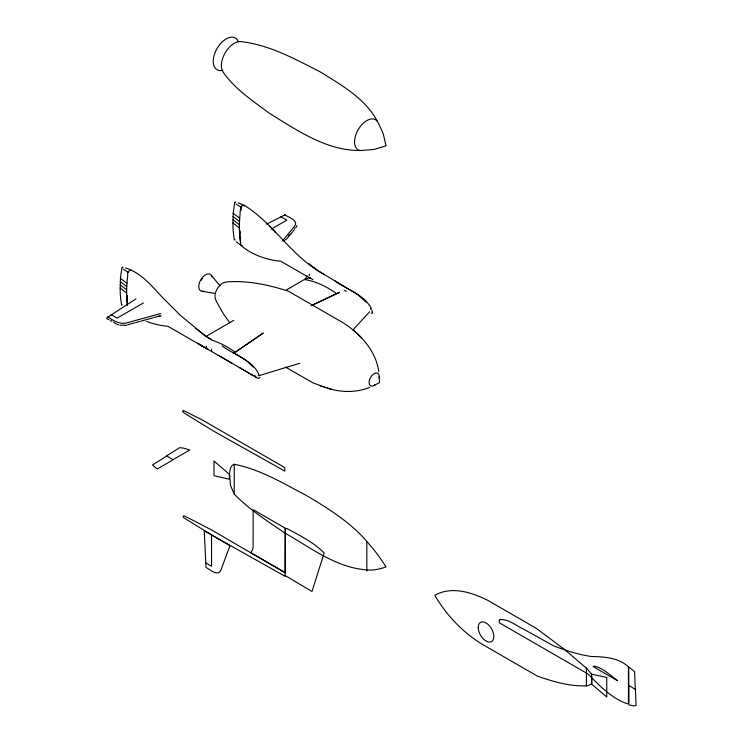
<?xml version="1.0" encoding="UTF-8"?>
<svg xmlns="http://www.w3.org/2000/svg" width="743" height="743" viewBox="0 0 743 743"><rect width="100%" height="100%" fill="white"/><g stroke="black" fill="none" stroke-linecap="round" stroke-linejoin="round"><path stroke-width="1.11" d="M122.929 267.638L122.502 267.081A1.012 0.585 -60 0 0 122.001 267.369L120.496 277.668L120.162 291.126A118.193 68.245 -60 0 0 121.304 302.977L121.657 305.039A1.124 0.65 -60 0 0 122.251 305.001M126.644 294.237L127.424 305.215C126.171 295.435 126.486 285.507 127.75 275.737C126.282 267.471 137.344 272.217 125.511 267.917M235.141 239.813A1.124 0.65 -60 0 1 234.416 239.933L234.054 237.871A118.193 68.245 -60 0 1 232.921 226.03L233.246 212.572L234.76 202.272A1.012 0.585 -60 0 1 235.262 201.975L235.68 202.542M242.255 245.599A2.6 1.505 -60 0 1 241.001 245.339C239.051 235.029 239.005 224.451 240.1 214.04C239.766 211.978 241.159 202.458 244.243 206.108M309.302 274.111L309.302 275.783M385.803 145.851L374.286 149.417L360.689 150.55A17.349 10.021 -60 0 1 358.943 128.437A17.349 10.021 -60 0 1 378.363 123.236M296.931 225.482L296.03 227.544M307.221 275.876L304.983 279.182L286.343 289.993M294.488 228.519L294.98 227.86M282.47 240.936L294.488 226.364C299.262 220.411 288.061 217.021 284.857 214.922L266.653 224.135M283.928 241.326L285.386 239.562M288.405 235.903L289.789 234.221M286.389 239.302L294.33 229.68M353.334 329.567L369.568 311.809M284.588 214.82L285.182 214.82A1.347 0.585 -69.9 0 1 285.247 215.015M233.413 353.584L263.273 333.059L233.311 353.473M107.354 319.044L106.955 318.793A1.347 0.929 -47.6 0 1 106.955 317.716L135.941 298.89M143.362 302.977L117.134 318.115L111.181 314.679M271.279 229.123L286.817 220.151L280.863 216.715M205.328 336.765L233.729 320.372M374.175 385.394L379.543 382.617L379.264 376.571M311.233 305.614L339.449 292.296M311.243 305.633L339.319 292.51M369.735 387.391C356.324 392.778 340.898 392.62 327.264 388.06M310.565 277.492L304.426 279.554A97.036 56.022 60 0 1 336.635 293.624M258.601 375.8L299.735 363.271M160.776 313.509L127.889 322.555C120.765 325.035 113.698 321.06 108.069 316.982L107.902 316.834M127.889 324.71L134.864 322.787M135.83 322.527L139.703 321.459M140.668 321.199L153.123 317.772M154.154 317.493L159.931 315.896M158.64 316.518L161.185 315.821M125.437 325.471L126.969 325.193M586.403 685.789C569.63 686.625 553.108 681.545 537.403 676.121L482.123 644.209C462.564 632.247 446.404 615.074 434.813 595.347C451.53 585.735 471.916 592.431 487.863 600.39L536.158 628.272L564.55 649.475L586.403 668.171M125.279 325.258L119.892 325.174M227.024 281.922C247.856 280.352 268.65 284.829 288.377 291.182L343.656 323.103C360.717 334.127 375.967 350.919 378.772 371.732M360.318 150.55C326.744 150.866 296.986 130.304 269.477 113.335C253.001 100.992 234.881 89.206 223.076 72.034A18.194 10.504 -60 0 1 225.12 52.929A18.194 10.504 -60 0 1 240.648 41.599C269.105 44.654 295.157 59.096 320.326 71.932C341.464 85.111 365.231 98.382 377.258 121.193M234.221 464.301C260.245 469.279 283.538 483.544 306.775 495.692C329.428 509.159 352.303 523.527 369.15 544.155C375.41 551.213 380.927 559.005 385.998 566.881C379.868 569.129 373.153 570.661 366.522 569.862C336.022 567.671 310.323 547.47 284.55 532.824C267.118 520.852 248.933 509.345 234.221 494.011M202.161 291.312L215.461 293.476M628.95 685.631L628.922 704.912L633.63 705.85A19.662 11.349 60 0 0 636.027 705.395L635.451 689.541L628.801 685.343L628.764 667L634.596 671.7L635.293 689.281M371.008 313.221L372.735 313.063L371.844 310.128M285.461 367.088L312.859 382.812L324.821 387.279M320.057 385.812L331.787 389.462M173.054 459.629L189.799 449.998L183.549 448.168A19.662 11.349 0 0 0 179.565 447.704L166.701 455.803L173.045 459.824L157.219 469L152.529 464.969L166.72 455.979M146.501 321.375C152.696 323.874 163.079 326.158 167.862 326.242L248.794 372.967M117.45 324.459L118.648 324.877M238.271 202.82L244.122 205.402M231.667 363.002L218.126 355.219M252.007 375.187L253.391 375.809L239.079 367.358M244.057 205.133C272.44 222.631 289.408 252.926 318.023 270.786L357.569 294.469L366.002 301.992M131.297 270.229C143.993 276.145 153.086 287.457 162.457 297.46M250.79 374.119C252.657 373.896 258.843 381.14 260.041 377.286M310.593 278.449L280.622 261.146C268.613 260.44 251.728 255.025 241.187 245.524M202.31 346.062L197.647 343.294L208.04 349.368M108.069 319.146L108.915 319.629M110.233 320.391L111.803 321.301M113.428 322.239L116.697 324.124M205.588 562.86L211.541 566.296L211.541 534.895M201.836 345.783L207.566 349.108M285.08 572.779L212.145 530.27L188.759 518.122L184.023 515.856L183.057 516.199L183.837 517.834L213.882 536.307L285.08 576.289L285.08 528.728L286.9 528.533C299.921 535.601 313.722 542.241 324.171 553.006L311.986 591.465L285.08 575.537M344.418 290.234L346.294 291.34M234.788 353.529L236.664 354.634M324.394 274.622L318.663 271.223L308.494 263.338M334.954 280.9C346.832 289.677 364.042 294.321 371.231 308.41M310.398 278.198L312.914 279.693M211.644 339.727L205.904 336.319L195.743 328.434M222.203 345.997C234.073 354.773 251.292 359.417 258.48 373.506M207.176 337.016L210.984 339.282M236.478 354.457L246.258 360.578L253.252 367.088M128.242 272.309L123.357 269.161M239.729 218.154L233.2 213.306M126.979 283.25L120.45 278.402M239.525 221.442L232.996 216.547M126.774 286.547L120.245 281.653M239.413 224.692L232.884 219.761M126.654 289.789L120.125 284.857M239.385 227.887L232.856 222.919M126.626 292.983L120.106 288.015M256.781 377.574L254.905 376.422L254.905 375.299M236.116 204.065L241.001 207.213L241.001 210.678M241.001 245.339L236.116 241.716M205.272 335.882L180.456 315.413L162.373 297.367M361.59 337.833L352.572 329.502M275.207 232.355L269.625 226.16M211.383 275.337L219.909 285.776M229.763 322.768L223.485 314.01L216.083 300.878M378.754 123.7L383.267 133.861L385.951 145.637M258.536 373.618L259.084 375.224M240.593 243.017L239.404 229.141M206.415 346.257L206.461 346.99M239.98 230.711L240.128 233.859M127.229 295.807L127.378 298.955M370.785 308.401L370.785 309.525M366.828 542.019L366.828 571.042M215.981 300.209A10.792 6.232 -60 0 1 217.188 288.878A10.792 6.232 -60 0 1 226.401 282.164M211.857 351.16A6.381 3.687 -60 0 1 211.43 349.191M211.709 340.099A97.036 56.022 60 0 1 235.206 352.182M203.786 291.154A9.548 5.507 -60 0 1 200.759 279.86A9.548 5.507 -60 0 1 212.052 276.833M201.316 280.176A8.433 4.867 -60 0 1 202.551 278.374M375.494 384.437A7.207 4.161 -60 0 1 369.095 382.961A7.207 4.161 -60 0 1 374.611 373.395A7.207 4.161 -60 0 1 379.097 378.196M222.816 70.251A18.334 10.588 -60 0 1 216.622 49.261A18.334 10.588 -60 0 1 238.354 41.71M285.451 528.292L285.284 572.574L250.67 552.671L252.481 550.024L253.103 547.452L253.159 509.642L285.451 528.292M182.797 411.037L183.577 412.671L213.622 431.144L284.82 471.127L284.82 467.616L202.272 419.962L183.762 410.693L182.797 411.037M229.531 473.607L230.469 485.309L234.24 494.151L234.24 464.217C230.339 465.35 229.903 470.208 229.531 473.607M229.977 545.687L220.94 570.02C218.145 577.227 209.47 569.231 206.015 567.42L204.251 530.623L229.977 545.687M499.575 619.662L499.064 620.888L499.472 622.866L587.806 673.855C599.443 685.501 611.387 698.271 627.333 703.788L628.439 703.268L628.439 666.861C618.594 657.462 603.957 656.803 591.084 656.459C578.017 654.564 565.404 650.376 553.126 645.63L523.769 629.219C516.079 625.838 508.342 618.64 499.575 619.662M591.604 683.634L591.317 683.922A43.503 25.113 60 0 1 586.924 685.91L586.413 685.984L586.413 667.911L591.512 674.18L591.604 683.634M594.205 666.174L593.081 666.555L617.563 680.699C610.254 675.378 603.335 668.003 594.205 666.174M606.762 677.421L591.642 674.152L591.883 684.359L606.762 697.018L606.762 677.421M229.411 479.226L214.003 475.715L214.003 461.022L229.411 474.396L229.411 479.226M478.204 627.482A11.061 6.39 60 0 0 489.943 642.082A11.061 6.39 60 0 0 489.943 626.433A11.061 6.39 60 0 0 478.204 627.482"/></g></svg>
